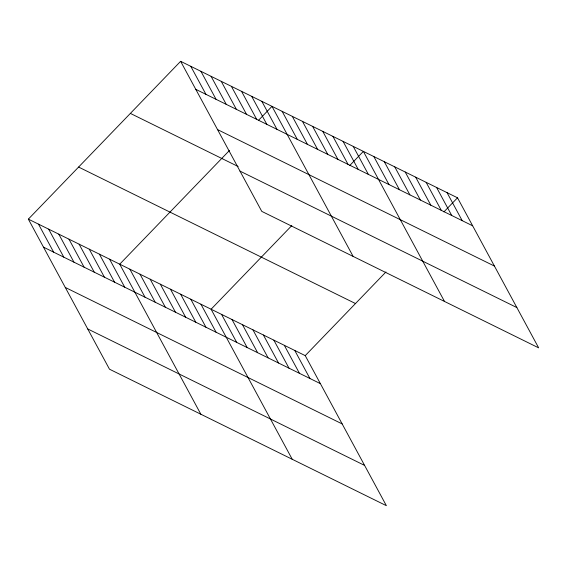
<?xml version="1.0" encoding="UTF-8"?>
<svg xmlns="http://www.w3.org/2000/svg" width="567" height="567" viewBox="0 0 567 567"><rect width="100%" height="100%" fill="white"/><g stroke="black" fill="none" stroke-linecap="round" stroke-linejoin="round"><path stroke-width="0.85" d="M28.35 219.145L305.237 355.629L386.375 505.686L109.488 369.202L28.35 219.145L180.625 61.314L457.512 197.798L538.65 347.855L261.763 211.371L180.625 61.314M229.437 150.475L119.722 264.187L200.86 414.243M258.403 120.445L271.997 106.355L353.135 256.412M291.799 225.574L211.094 309.228L292.232 459.284M349.775 165.486L363.369 151.389L444.507 301.453M305.237 355.629L385.943 271.976M443.918 211.888L457.512 197.798M195.771 89.324L472.658 225.808M217.551 129.602L494.438 266.079M130.375 113.4L238.147 166.521M239.983 171.099L516.87 307.576M78.6 167.059L355.488 303.543M43.496 247.155L320.383 383.639M65.276 287.434L342.156 423.918M87.708 328.931L364.595 465.408M447.051 192.638L462.197 220.648M436.59 187.486L451.736 215.495M426.136 182.326L441.282 210.336M415.675 177.173L430.821 205.183M405.214 172.014L420.36 200.023M394.752 166.861L409.898 194.871M384.291 161.701L399.437 189.711M373.83 156.549L388.976 184.558M353.22 146.385L368.366 174.395M343.07 141.381L358.209 169.391M332.914 136.378L348.06 164.387M322.765 131.374L337.911 159.384M312.608 126.37L327.754 154.38M302.459 121.366L317.605 149.376M292.303 116.363L307.449 144.372M282.153 111.359L297.299 139.369M261.848 101.351L276.994 129.361M251.691 96.347L266.837 124.357M241.542 91.337L256.688 119.353M231.393 86.333L246.532 114.343M221.236 81.329L236.382 109.339M211.087 76.325L226.233 104.335M200.931 71.322L216.077 99.331M190.781 66.318L205.927 94.328M294.776 350.47L309.922 378.48M284.315 345.317L299.461 373.327M273.854 340.157L289 368.174M263.4 335.005L278.539 363.015M252.939 329.845L268.085 357.862M242.478 324.693L257.624 352.702M232.016 319.54L247.162 347.55M221.555 314.38L236.701 342.39M200.945 304.217L216.091 332.234M190.788 299.213L205.934 327.23M180.639 294.209L195.785 322.219M170.483 289.205L185.629 317.215M160.333 284.202L175.479 312.211M150.177 279.198L165.323 307.208M140.028 274.194L155.174 302.204M129.878 269.19L145.017 297.2M109.573 259.183L124.719 287.193M99.416 254.179L114.562 282.189M89.267 249.175L104.413 277.185M79.111 244.171L94.257 272.181M68.961 239.161L84.107 267.177M58.805 234.157L73.951 262.174M48.656 229.153L63.802 257.163M38.499 224.149L53.645 252.159"/></g></svg>
